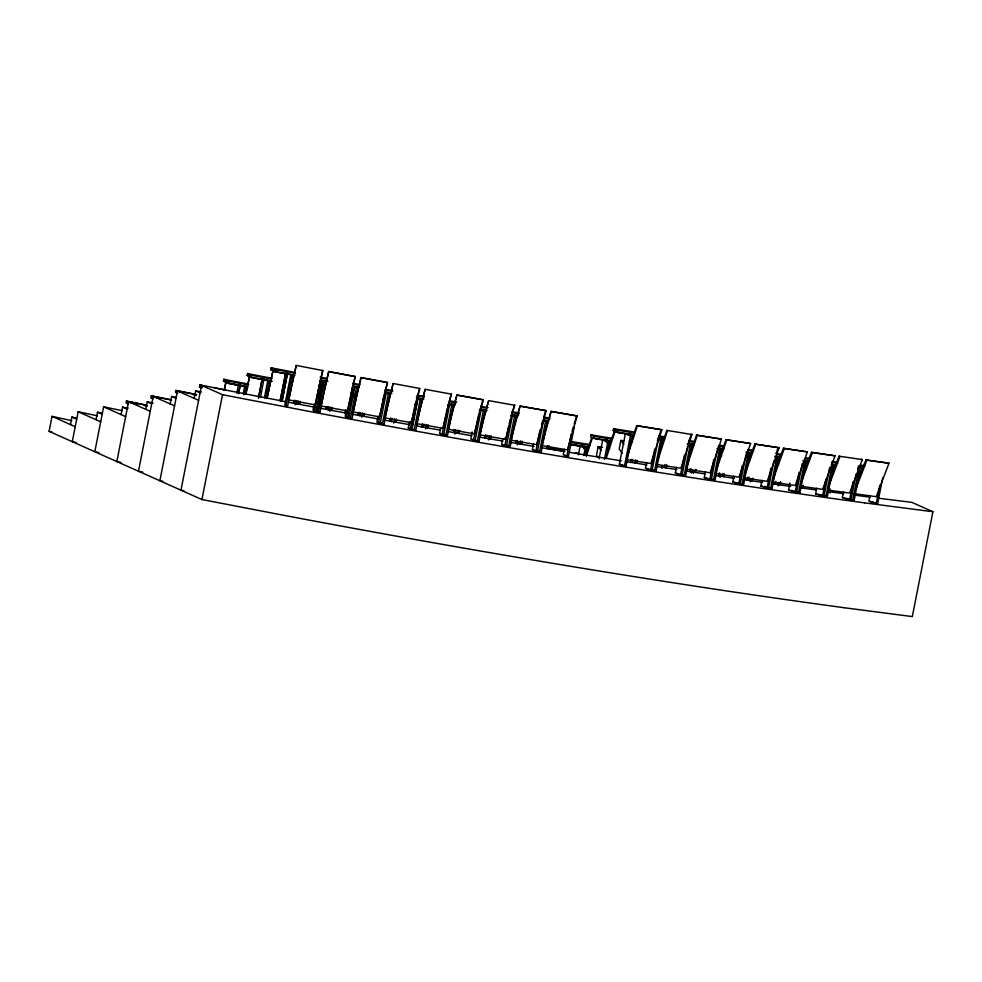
<?xml version="1.0" encoding="UTF-8"?>
<svg xmlns="http://www.w3.org/2000/svg" width="982" height="982" viewBox="0 0 982 982"><rect width="100%" height="100%" fill="white"/><g stroke="black" fill="none" stroke-linecap="round" stroke-linejoin="round"><path stroke-width="1.47" d="M843.968 607.686A1133.044 94.812 11.1 0 1 287.174 515.955L201.936 499.543L49.1 431.344L52.034 416.368A656.541 54.943 11.1 0 0 71.76 420.64M70.459 424.58L71.931 417.092L76.351 418.037M97.464 415.816L78.155 411.728L72.275 441.691L76.314 442.551M96.04 419.707L97.5 412.219L101.895 413.14M122.112 410.648L103.626 406.806L94.812 451.745L98.9 452.592M121.081 414.6L122.554 407.113L128.102 408.254M146.76 405.185L126.445 401L126.077 402.89L128.544 403.995M146.551 405.333L128.581 401.663L116.833 461.565L120.872 462.399M145.753 409.322L147.214 401.834L153.131 403.025M153.352 398.778L150.958 397.71L151.326 395.807L171.322 399.858M171.592 400.067L153.167 396.335L138.474 471.225L142.721 472.084M170.168 403.921L171.629 396.433L176.085 397.317M196.609 394.58L175.753 390.419L175.385 392.321L177.767 393.389M196.633 394.703L177.496 390.91L159.87 480.775L162.816 481.352M194.215 398.361L195.676 390.873L201.531 392.039M201.85 387.841L199.506 386.798L199.874 384.895L225.725 389.989M247.329 386.712L226.903 382.735L223.442 381.188L223.822 379.298L248.876 384.171M201.936 499.543L222.509 394.703L201.543 385.349L180.97 490.19L183.843 490.755M226.903 382.735L227.284 380.832L223.822 379.298M236.871 393.303L238.54 384.269M238.552 393.475L240.001 386.086M238.614 393.635L240.357 384.772L238.601 384.441M243.266 393.573L244.69 386.343L246.347 386.663L246.912 387.915L245.66 394.285M272.124 381.176L250.619 377.027L247.157 375.48L247.525 373.59L272.161 378.34M243.831 394.825L245.255 387.595L244.69 386.343M250.619 377.027L250.987 375.124L247.525 373.59M258.475 397.747L262.243 378.561L258.585 397.931M260.623 396.777L263.998 378.892M264.44 397.82L267.841 380.476L269.498 380.783L270.234 382.072L267.067 398.226L272.861 371.233L268.16 392.309M265.459 397.661L268.577 381.765L267.841 380.476M271.142 367.833L274.555 369.355L274.187 371.257L270.774 369.735L271.142 367.833L294.907 372.374M280.177 400.779L285.688 372.718L287.566 373.234L282.055 401.282L280.177 400.779L285.811 372.902M287.431 373.05L282.055 401.282M290.819 374.584L284.854 404.94L285.885 406.278L287.542 406.597L293.495 376.229L290.819 374.584L293.495 376.229M288.561 389.044L289.125 386.184M285.885 406.278L291.838 375.922M294.158 400.435L293.593 403.271L294.256 400.288M295.017 404.78L295.877 400.435M296.76 403.983L297.325 401.086M297.988 403.86L298.553 400.975M300.148 401.589L299.596 404.424L300.259 401.442M314.117 404.559L313 410.231L315.688 411.888L321.642 381.532L320.623 380.181M314.031 411.568L318.487 388.86M318.745 387.583L319.236 385.03M317.1 411.016L323.053 380.66L324.711 380.967L325.877 382.329L319.923 412.698L317.1 411.016L318.757 411.323M320.39 396.532L321.519 390.799M318.266 412.391L324.232 382.023L323.053 380.66M326.65 406.585L326.098 409.42L326.76 406.438M327.804 409.482L328.369 406.597M328.405 409.948L328.982 407.064M329.805 411.36L330.664 407.027M332.247 407.64L331.695 410.476L332.395 407.505M345.603 410.059L345.21 413.201L345.787 410.243M346.327 410.599L345.222 416.27L348.045 417.951L353.999 387.595L352.833 386.221M346.388 417.645L352.354 387.289L353.999 387.595M354.846 386.601L348.88 416.957L350.402 418.393L352.059 418.7L358.013 388.344L354.846 386.601L358.013 388.344M350.402 418.393L356.368 388.037M358.675 412.538L358.111 415.374L358.811 412.403M359.817 415.435L360.382 412.538M359.928 415.791L360.492 412.894M361.744 417.276L362.591 412.943M364.175 413.545L363.622 416.38L364.347 413.41M378.045 416.466L376.928 422.137L380.095 423.88L386.343 392.419L387.988 392.726L389.94 394.236L383.974 424.592L380.378 422.776L382.023 423.082M378.451 423.573L383.913 395.771M382.329 424.298L388.295 393.942L386.343 392.419M390.492 418.357L389.94 421.192L390.664 418.222M391.56 421.56L392.199 418.344M393.708 423.107L394.555 418.774M396.127 419.375L395.574 422.211L396.323 419.253M417.853 399.306L411.9 429.674L408.303 427.857L409.42 422.186M409.457 424.789L410.034 421.83M410.255 429.367L414.711 406.646L419.682 388.467L411.188 422.641L384.907 417.866L393.156 383.508L387.767 404.449M414.969 405.382L415.46 402.829M417.792 398.127L411.839 428.483L414.159 430.067L415.791 430.362L421.744 400.005L417.792 398.127L421.744 400.005M414.159 430.067L420.112 399.711M422.346 424.101L421.794 426.949L422.542 423.978M423.488 426.986L424.052 424.101M425.574 428.876L426.421 424.531M427.992 425.132L427.428 427.968L428.213 425.01M447.902 404.694L449.535 404.977L443.582 435.345L439.629 433.467L440.746 427.796M441.949 435.051L446.123 413.753M446.908 409.789L446.405 412.33L450.934 395.402M444.232 428.312L444.797 425.427M446.221 418.197L446.785 415.3M448.197 408.07L449.056 403.737L453.34 405.664L447.387 436.033L443.091 434.093M445.767 435.738L451.72 405.382L449.056 403.737M454.04 429.748L453.488 432.583L454.273 429.625M454.887 434.069L455.734 429.735M457.367 433.001L457.931 430.104M459.49 430.693L458.925 433.528L459.748 430.582M472.133 431.896L470.746 438.991L475.043 440.918L480.996 410.562L479.376 410.267M473.41 440.623L477.596 419.326M481.806 409.519L484.899 411.237L478.934 441.593L477.326 441.311L483.279 410.955L480.186 409.236M485.341 435.198L484.789 438.033L485.599 435.087M486.458 438.07L487.023 435.173M488.435 439.899L489.282 435.566M490.828 436.143L490.276 438.979L491.11 436.033M510.726 415.73L512.346 416.012L506.381 446.368L501.679 444.367L502.796 438.696M504.773 446.086L508.676 426.2M512.69 414.87L516.115 416.65L510.149 447.006L508.553 446.736L514.507 416.368L512.223 415.19M516.532 440.562L515.98 443.398L516.814 440.452M517.342 444.871L517.919 441.986M519.834 443.79L520.399 440.893M521.933 441.47L521.381 444.306L522.228 441.36M543.377 421.327L537.424 451.683L532.391 449.633L533.508 443.962M535.816 451.413L539.99 430.104M543.549 420.149L547.109 421.941L541.156 452.309L539.548 452.027L545.501 421.671L543.144 420.48M547.551 445.853L546.999 448.688L547.846 445.742M548.656 448.713L549.22 445.816M564.306 449.204L563.189 454.875L568.345 456.937L574.298 426.581M566.737 456.667L571.205 433.946M578.398 454.875L580.092 446.209L586.77 448.504L585.518 454.875M583.689 448.86L584.265 445.914M583.824 455.488L585.235 448.258M612.4 438.316A1010.638 84.562 11.1 0 1 604.961 437.137L590.98 434.866L590.612 436.757L593.889 438.218L608.288 440.562A1020.863 85.422 11.1 0 0 611.295 441.041M593.889 438.218L594.257 436.327L590.98 434.866M602.518 447.301L598.185 446.614L596.504 455.206L598.001 457.391M599.032 458.79L602.727 439.997L609.356 442.293L606.189 458.434L614.793 432.08L626.332 433.909M606.287 442.661L606.876 439.715L606.164 439.433M604.421 459.392L607.821 442.047M633.402 434.756L616.463 432.006L613.185 430.546L613.554 428.643L630.076 431.331A1069.926 89.534 11.1 0 0 634.642 432.055M616.463 432.006L616.831 430.104L613.554 428.643M623.742 440.869L620.857 440.402L619.176 448.995L622.134 453.365M619.397 464.142L625.35 433.786L626.884 434.019L631.942 436.069L625.976 466.425L619.397 464.142L625.976 466.425M624.442 466.18L630.407 435.824L625.35 433.786M631.254 459.478L630.689 462.326L631.598 459.551M632.273 462.313L632.838 459.416M634.814 462.731L635.379 459.846M636.839 460.386L636.287 463.222L637.195 460.448M658.014 440.206L652.06 470.574L645.469 468.279L646.586 462.608M650.526 470.329L654.712 449.02M658.136 439.31L662.015 440.857L656.062 471.213L654.54 470.979L660.493 440.611L657.903 439.58M661.954 468.488L662.519 465.591M664.372 467.371L664.937 464.486M666.385 465.014L665.821 467.862L666.766 465.087M687.707 446.393L682.036 475.313L675.334 473.005L676.438 467.334M680.501 475.067L684.405 455.194M688.529 445.816L689.106 442.87M687.486 443.938L691.598 445.521L685.645 475.889L684.135 475.644L690.088 445.288L687.351 444.232M690.506 468.745L689.941 471.581L690.874 468.819M691.218 473.017L691.782 470.12M693.341 473.361L693.918 470.464M695.624 469.543L695.06 472.379L696.029 469.617M716.995 450.947L711.312 479.867L704.315 477.522L705.432 471.839M709.802 479.633L713.705 459.748M717.351 448.749L720.874 450.051L714.921 480.419L713.435 480.186L719.389 449.83L717.032 448.958M719.34 473.128L718.775 475.963L719.745 473.201M720.027 477.387L720.592 474.49M722.335 476.221L722.912 473.336M723.746 476.687L724.299 473.852M746.148 453.88L740.195 484.236L732.817 481.843L733.935 476.172M738.709 484.016L742.331 465.554M742.097 484.519L748.051 454.163L749.524 454.371L743.57 484.74L737.138 482.739M747.584 477.277L747.032 480.112L748.026 477.35M748.542 480.075L749.106 477.178M750.322 481.818L750.886 478.934M773.877 460.963L768.489 488.435L760.817 486.004L761.934 480.321M767.016 488.226L770.919 468.34M770.563 488.754L776.517 458.398L777.953 458.606L771.999 488.962L764.033 486.483L765.481 486.691M778.125 485.832L778.689 482.948M780.322 482.002L779.769 484.838L780.8 482.076M802.22 463.614L796.537 492.534L788.571 490.055L789.97 482.96M795.101 492.326L799.004 472.44M798.464 492.804L804.418 462.436L805.829 462.645L799.876 493.001L791.566 490.484L792.977 490.681M829.618 467.493L823.947 496.413L815.625 493.885L816.742 488.214M822.535 496.205L825.874 479.167M825.899 496.671L831.864 466.315L833.252 466.511L827.298 496.867L818.706 494.314M830.109 493.013L830.674 490.128M856.071 474.122L850.964 500.145L842.372 497.579L843.489 491.908M849.577 499.948L853.198 481.487M852.732 500.366L858.685 470.01L860.06 470.194L854.107 500.55L846.631 498.377M870.027 495.529L868.91 501.201L877.613 503.766L882.72 477.743M876.226 503.582L879.847 485.12M877.896 498.144L911.934 502.391L932.9 511.745L912.327 616.586L844.029 607.711M224.289 390.382L225.799 382.759L236.134 384.76M224.313 389.891L225.799 382.759M245.991 393.622L249.44 377.051L245.721 394.138M318.819 387.436L322.759 370.398L315.124 404.866L288.634 399.895L296.257 365.414L291.998 383.876M328.725 371.527L320.991 405.983L347.456 410.942L355.189 376.487L328.725 371.527L324.379 389.977M351.188 393.512L355.189 376.487M361.02 377.567L353.054 411.986L379.457 416.859L387.424 382.452L361.02 377.567L355.558 399.858M382.906 400.852L387.068 383.864M416.969 422.37L425.157 389.302L419.216 411.495M451.315 393.991L442.808 428.299L416.65 423.61M456.925 394.997L448.197 429.269L474.22 433.872L483.291 399.809L456.925 394.997L450.775 417.166M477.866 417.915L482.96 399.6M482.285 422.726L488.692 400.607L479.67 434.83L505.497 439.322L514.519 405.1L511.266 416.343M511.18 438.991L520.067 406.045L514.605 424.285M520.067 406.045L546.164 410.672L536.491 444.625L510.824 440.231M551.135 411.36L541.794 445.521L567.387 449.891L577.17 415.951L551.135 411.36L544.838 432.141M509.228 423.365L510.456 419.154M541.536 424.482L542.788 420.271M543.635 417.46L545.734 410.451M572.052 431.147L573.328 426.937M574.175 424.138L576.729 415.717M627.167 457.146L637.355 425.857L661.893 429.76L650.906 463.504L626.369 459.601M586.328 456.335L592.244 438.303L591.594 438.046L585.763 454.752M657.645 460.693L667.514 430.656L666.852 430.398L659.634 451.033M688.861 441.213L691.303 434.253L691.954 434.51L680.87 468.242L656.43 464.388M686.786 466.585L697.294 435.357L721.451 439.101L710.109 472.796L685.952 469.052M607.858 449.928L614.155 431.822L619.924 432.743M629.56 446.245L636.717 425.599L661.893 429.76M657.4 440.636L660.776 430.889M716.43 469.887L726.803 439.924L750.592 443.533L738.943 477.166L715.154 473.57M745.056 474.208L755.649 444.281L779.107 447.755L767.2 481.364L743.755 477.878M689.192 455.697L696.594 435.087L721.451 439.101M773.46 478.43L784.287 448.529L807.388 451.892L795.224 485.452L772.134 482.101M751.991 480.836L752.998 478.074M774.958 484.138L775.964 481.376M718.443 460.227L726.066 439.654L750.592 443.533M800.846 483.684L812.396 452.604L835.056 455.808L822.597 489.331L801.447 486.348M802.282 487.993L803.313 485.243M828.231 487.538L840.003 456.495L839.094 456.2L830.207 477.927M861.374 459.281L862.282 459.576L849.577 493.062L828.783 490.19M746.578 465.812L754.863 443.999L779.107 447.755M776.222 453.021L778.321 447.485M855.96 488.791L866.897 460.19L889.005 463.222L876.214 496.696L854.094 493.664M828.968 491.626L830.023 488.876M775.473 468.77L783.464 448.246L807.388 451.892M802.822 474.06L811.525 452.309L835.056 455.808M857.532 480.345L865.964 459.895L889.005 463.222M870.322 497.187L855.555 495.247M932.9 511.745L864.602 502.87M860.404 465.161L864.884 465.75M858.17 465.934L864 466.708M857.802 467.825L862.171 468.414M843.808 493.688L830.6 491.945A1071.779 89.681 11.1 0 1 827.617 491.528M858.158 468.033L862.515 468.61M831.68 464.486L836.075 465.087M839.094 456.2L862.282 459.576M842.372 497.579L850.964 500.145M805.191 460.681L808.198 461.098M803.08 460.558L809.082 461.393M803.374 468.168L806.394 468.598M815.625 493.885L817.049 494.081M775.915 456.691L780.813 457.231M775.67 464.204L778.554 464.621M788.571 490.055L790.019 490.263M746.246 452.371L752.065 453.23M760.817 486.004L762.29 486.213M719.033 448.344L723.476 449.02M719.389 449.83L720.874 450.051M718.652 455.722L721.623 456.176M732.817 481.843L740.195 484.236M688.272 443.643L694.311 444.576M690.088 445.288L691.598 445.521M704.315 477.522L711.312 479.867M605.268 439.457L606.876 439.715M666.852 430.398L691.954 434.51M630.014 434.339L632.899 434.793M629.216 434.363L633.537 435.051M660.1 439.101L662.973 439.543M657.891 438.905L663.636 439.813M660.493 440.611L662.015 440.857M591.594 438.046L604.249 440.231L609.356 442.293M605.98 440.317L610.951 441.262M606.839 447.976L609.724 448.443M570.419 444.465L577.612 445.607M586.254 446.97L589.126 447.424M569.621 444.502L581.626 446.442L586.77 448.504M584.02 446.773L588.341 447.461M575.526 452.812L578.398 453.267M584.167 454.175L587.04 454.629M675.334 473.005L682.036 475.313M630.407 435.824L631.942 436.069M629.523 441.777L632.408 442.244M645.469 468.279L647.003 468.524M616.831 430.104L633.771 432.866M613.185 430.546L616.193 431.037M594.257 436.327L608.656 438.659A1020.863 85.422 11.1 0 0 611.663 439.138M571.266 441.544L579.846 442.931A949.373 79.444 11.1 0 0 590.366 444.613M548.803 447.78L554.732 448.737A888.109 74.313 11.1 0 0 563.877 450.198M549.11 448.749L558.427 450.272A898.321 75.172 11.1 0 0 564.355 451.217M544.138 417.178L549.736 418.111M544.224 418.111L549.957 419.068M543.844 420.001L548.152 420.726M551.577 411.581L577.17 415.951M545.501 421.671L547.109 421.941M520.509 406.266L546.164 410.672M511.401 414.785L517.44 415.828M544.065 420.37L548.582 421.143M514.507 416.368L516.115 416.65M532.391 449.633L533.999 449.903M488.692 400.607L514.912 405.32M483.279 410.955L484.899 411.237M501.679 444.367L506.381 446.368M483.107 409.74L485.98 410.243M482.052 409.715L486.36 410.464M457.268 395.206L483.291 399.809M450.394 404.167L454.74 404.94M451.72 405.382L453.34 405.664M425.157 389.302L451.61 394.187M418.357 398.434L422.726 399.22M439.629 433.467L441.262 433.762M393.156 383.508L419.682 388.467M388.295 393.942L389.94 394.236M408.303 427.857L409.948 428.152M384.576 392.162L391.879 393.487M384.797 392.346L390.652 393.414M361.216 377.751L387.608 382.624M352.489 386.27L358.369 387.35M352.673 386.442L358.54 387.534M384.404 393.217L386.061 393.524L384.539 392.088M328.872 371.712L355.337 376.658M324.232 382.023L325.877 382.329M296.257 365.414L322.882 370.57M320.206 380.218L326.208 381.507M319.985 381.212L321.642 381.532M274.555 369.355L295.472 373.356M270.774 369.735L276.715 370.865M274.334 371.515L295.091 375.247M272.947 371.392L293.581 375.308M271.007 378.991L250.987 375.124M262.354 378.733L264.097 379.064M249.514 377.211L271.633 381.446M268.577 381.765L270.234 382.072M245.255 387.595L246.912 387.915M285.823 401.712L214.432 387.915M288.843 402.289L303.88 405.161A1071.779 89.681 11.1 0 0 349.592 413.717M225.835 382.919L247.98 387.19M247.157 375.48L250.029 376.045M227.284 380.832L247.697 384.821M223.442 381.188L227.873 382.047M222.509 394.703L307.747 411.127A1133.044 94.812 11.1 0 0 864.528 502.858M199.506 386.798L202.341 387.362M193.245 394.789L196.167 395.365M179.338 392.014L180.111 392.174M156.371 397.71L159.268 398.287M150.958 397.71L151.682 397.857M130.14 402.645L137.284 404.118M144.428 405.578L147.275 406.167M49.1 431.344L51.923 431.957M865.964 459.895L866.897 460.19M857.63 469.396L860.06 470.194M870.298 501.397L877.613 503.766M850.449 499.359L854.107 500.55M822.977 495.444L827.298 496.867M811.525 452.309L812.396 452.604M803.08 461.712L805.829 462.645M818.423 494.547L823.947 496.413M795.739 491.614L799.876 493.001M783.464 448.246L784.287 448.529M775.35 457.698L777.953 458.606M791.32 490.718L796.537 492.534M768.084 487.6L771.999 488.962M754.863 443.999L755.649 444.281M747.044 453.488L749.524 454.371M763.53 486.667L768.489 488.435M741.079 483.844L743.57 484.74M726.066 439.654L726.803 439.924M710.219 478.676L714.921 480.419M709.9 478.885L713.435 480.186M696.594 435.087L697.294 435.357M682.895 474.834L685.645 475.889M681.385 474.588L684.135 475.644M581.958 445.386L582.67 445.656M652.183 469.666L656.062 471.213M651.95 469.948L654.54 470.979M614.155 431.822L614.793 432.08M636.717 425.599L637.355 425.857M648.267 469.04L652.06 470.574M199.874 384.895L203.397 386.466M195.676 390.873L200.07 392.837M177.496 390.91L198.61 400.325M175.753 390.419L178.147 391.487M171.629 396.433L176.036 398.397M153.167 396.335L174.563 405.885M151.326 395.807L154.923 397.415M147.214 401.834L151.694 403.823M128.581 401.663L150.221 411.311M126.445 401L128.912 402.092M122.554 407.113L127.12 409.15M103.626 406.806L125.647 416.638M97.5 412.219L102.165 414.294M78.155 411.728L100.692 421.794M71.931 417.092L76.694 419.216M52.034 416.368L75.221 426.716M564.785 455.145L568.345 456.937M537.596 450.505L541.156 452.309M537.179 450.836L539.548 452.027M506.724 445.239L510.149 447.006M506.27 445.546L508.553 446.736M476.871 440.452L478.934 441.593M475.263 440.169L477.326 441.311M472.367 439.273L475.043 440.918M444.723 434.388L447.387 436.033M378.586 422.444L380.095 423.88M346.867 416.589L348.045 417.951M598.185 446.614L601.254 450.591M620.857 440.402L623.901 444.38M504.993 437.997L505.497 439.322M410.93 421.364L411.188 422.641M353.557 393.819L354.023 396.777M379.298 415.595L379.457 416.859M347.382 409.69L347.456 410.942M315.075 403.627L315.124 404.866M288.585 398.655L288.634 399.895M589.249 447.338A959.586 80.291 11.1 0 1 583.173 446.356L571.315 444.441L571.684 442.538L583.541 444.465A959.586 80.291 11.1 0 0 589.63 445.435M835.891 464.916A1080.126 90.381 11.1 0 1 831.459 464.302M809.033 461.209A1080.126 90.381 11.1 0 1 804.504 460.57M780.678 457.182A1080.126 90.381 11.1 0 1 774.675 456.323M752.237 453.046A1080.126 90.381 11.1 0 1 746.283 452.174M723.771 448.811A1080.126 90.381 11.1 0 1 717.817 447.915M694.09 444.294A1080.126 90.381 11.1 0 1 688.124 443.373M664.446 439.678A1080.126 90.381 11.1 0 1 658.566 438.758M837.744 463.222A1080.126 90.381 11.1 0 1 831.828 462.412M809.401 459.306A1080.126 90.381 11.1 0 1 804.872 458.668M781.058 455.292A1080.126 90.381 11.1 0 1 776.553 454.641M752.605 451.155A1080.126 90.381 11.1 0 1 748.149 450.493M724.151 446.92A1080.126 90.381 11.1 0 1 718.186 446.012M694.47 442.391A1080.126 90.381 11.1 0 1 688.492 441.47M664.814 437.788A1080.126 90.381 11.1 0 1 658.934 436.855M836.492 461.994A1069.926 89.534 11.1 0 1 832.122 461.405M810.003 458.361A1069.926 89.534 11.1 0 1 805.547 457.735M781.893 454.396A1069.926 89.534 11.1 0 1 775.964 453.549M753.66 450.308A1069.926 89.534 11.1 0 1 747.793 449.449M724.078 445.926A1069.926 89.534 11.1 0 1 719.597 445.251M694.63 441.458A1069.926 89.534 11.1 0 1 688.726 440.55M664.888 436.843A1069.926 89.534 11.1 0 1 658.873 435.898M518.557 415.705A1080.126 90.381 11.1 0 1 512.567 414.674M487.072 410.267A1080.126 90.381 11.1 0 1 481.07 409.224M455.476 404.731A1080.126 90.381 11.1 0 1 449.437 403.651M423.868 399.097A1080.126 90.381 11.1 0 1 416.331 397.735M390.75 393.095A1080.126 90.381 11.1 0 1 384.748 392.002M359.203 387.301A1080.126 90.381 11.1 0 1 353.225 386.196M327.927 381.47A1080.126 90.381 11.1 0 1 320.463 380.071M518.926 413.815A1080.126 90.381 11.1 0 1 511.45 412.526M485.955 408.119A1080.126 90.381 11.1 0 1 481.45 407.334M455.844 402.829A1080.126 90.381 11.1 0 1 449.805 401.761M424.236 397.194A1080.126 90.381 11.1 0 1 416.699 395.844M392.628 391.474A1080.126 90.381 11.1 0 1 385.128 390.112M359.572 385.41A1080.126 90.381 11.1 0 1 353.594 384.293M326.797 379.298A1080.126 90.381 11.1 0 1 320.844 378.18M519.269 412.968A1069.926 89.534 11.1 0 1 511.868 411.691M488.103 407.591A1069.926 89.534 11.1 0 1 480.664 406.303M456.814 402.117A1069.926 89.534 11.1 0 1 449.339 400.791M424.003 396.274A1069.926 89.534 11.1 0 1 418.037 395.194M392.677 390.603A1069.926 89.534 11.1 0 1 385.251 389.253M359.952 384.6A1069.926 89.534 11.1 0 1 352.538 383.226M327.472 378.549A1069.926 89.534 11.1 0 1 320.095 377.162M815.895 489.932A1071.779 89.681 11.1 0 1 799.593 487.673M790.657 486.421A1071.779 89.681 11.1 0 1 772.994 483.905M762.597 482.408A1071.779 89.681 11.1 0 1 743.337 479.609M734.499 478.295A1071.779 89.681 11.1 0 1 715.178 475.423M704.867 473.864A1071.779 89.681 11.1 0 1 685.767 470.955M676.893 469.58A1071.779 89.681 11.1 0 1 655.988 466.327M646.942 464.903A1071.779 89.681 11.1 0 1 625.706 461.528M621.225 460.803A1071.779 89.681 11.1 0 1 569.278 452.321M564.895 451.597A1071.779 89.681 11.1 0 1 541.426 447.669M534.048 446.429A1071.779 89.681 11.1 0 1 510.431 442.403M503.005 441.139A1071.779 89.681 11.1 0 1 479.241 437.027M471.802 435.726A1071.779 89.681 11.1 0 1 447.927 431.528M440.464 430.202A1071.779 89.681 11.1 0 1 416.626 425.942M409.15 424.605A1071.779 89.681 11.1 0 1 383.815 420.014M377.874 418.921A1071.779 89.681 11.1 0 1 352.575 414.269"/></g></svg>
